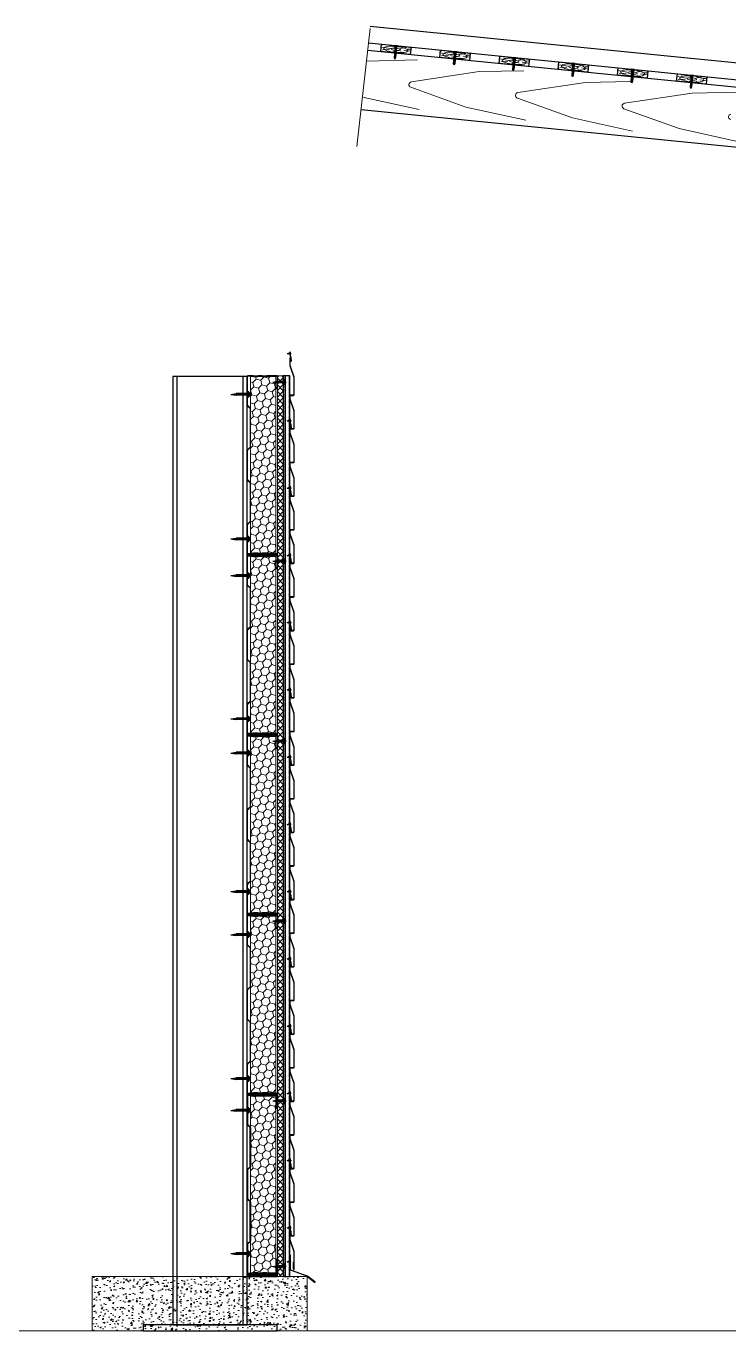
# Model space of a CAD drawing. Header units: millimetres. Extents: x 3616 to 17812, y 1698 to 9799.
# Drawn here: x 7980 to 10342, y 5411 to 9799 of the extents above; entities that cross this region are included whole.
import ezdxf

# ---------------------------------------------------------------- set-up
doc = ezdxf.new("R2010")
doc.units = ezdxf.units.MM
doc.linetypes.add('невидимая2', pattern=[4.7625, 3.175, -1.5875])
for name, color, linetype, lineweight in [('1', 250, 'Continuous', 30), ('2', 5, 'Continuous', 30), ('3', 4, 'Continuous', 15), ('30', 233, 'Continuous', 5), ('4', 233, 'Continuous', 30), ('4х35', 7, 'Continuous', 30), ('5', 163, 'Continuous', 30), ('6', 191, 'Continuous', 30), ('brackets 80х80', 250, 'Continuous', 30), ('column', 250, 'Continuous', 30), ('d1', 4, 'Continuous', 5), ('hatch', 6, 'Continuous', 5), ('hidden', 30, 'невидимая2', 5), ('Plofile 2', 250, 'Continuous', 30), ('Siding', 3, 'Continuous', 30)]:
    doc.layers.add(name, color=color, linetype=linetype, lineweight=lineweight)
doc.linetypes.add('User1', pattern='A,50,-1,[131,ltypeshp.shx,S=1,R=0,X=-1,Y=0],-2,[131,ltypeshp.shx,S=1,R=180,X=1,Y=0],-1', length=54)
pattern_1 = [(8e-14, (3659.2974, 3960.9333), (3.2385, 1.524), [0.762, -0.635, 0.889, -0.381, 1.143, -0.508]), (8e-14, (3660.0594, 3960.9968), (3.2385, 1.524), [0.635, -2.413, 0.508, -0.762]), (8e-14, (3661.5834, 3960.838), (3.2385, 1.524), [0.381, -3.937]), (90, (3659.2974, 3960.9333), (-1.0795, 1.524), [1.4605, -4.6355]), (90, (3660.0594, 3960.9333), (-1.0795, 1.524), [1.42875, -4.66725]), (90, (3660.6944, 3960.9333), (-1.0795, 1.524), [1.3335, -4.7625]), (90, (3661.5834, 3960.838), (-1.0795, 1.524), [1.4605, -4.6355]), (90, (3661.9644, 3960.838), (-1.0795, 1.524), [1.4605, -4.6355]), (90, (3663.1074, 3960.9333), (-1.0795, 1.524), [1.397, -4.699])]
pattern_2 = [(8e-14, (3659.2974, 3355.9333), (3.2385, 1.524), [0.762, -0.635, 0.889, -0.381, 1.143, -0.508]), (8e-14, (3660.0594, 3355.9968), (3.2385, 1.524), [0.635, -2.413, 0.508, -0.762]), (8e-14, (3661.5834, 3355.838), (3.2385, 1.524), [0.381, -3.937]), (90, (3659.2974, 3355.9333), (-1.0795, 1.524), [1.4605, -4.6355]), (90, (3660.0594, 3355.9333), (-1.0795, 1.524), [1.42875, -4.66725]), (90, (3660.6944, 3355.9333), (-1.0795, 1.524), [1.3335, -4.7625]), (90, (3661.5834, 3355.838), (-1.0795, 1.524), [1.4605, -4.6355]), (90, (3661.9644, 3355.838), (-1.0795, 1.524), [1.4605, -4.6355]), (90, (3663.1074, 3355.9333), (-1.0795, 1.524), [1.397, -4.699])]
pattern_3 = [(8e-14, (3659.2974, 4565.9333), (3.2385, 1.524), [0.762, -0.635, 0.889, -0.381, 1.143, -0.508]), (8e-14, (3660.0594, 4565.9968), (3.2385, 1.524), [0.635, -2.413, 0.508, -0.762]), (8e-14, (3661.5834, 4565.838), (3.2385, 1.524), [0.381, -3.937]), (90, (3659.2974, 4565.9333), (-1.0795, 1.524), [1.4605, -4.6355]), (90, (3660.0594, 4565.9333), (-1.0795, 1.524), [1.42875, -4.66725]), (90, (3660.6944, 4565.9333), (-1.0795, 1.524), [1.3335, -4.7625]), (90, (3661.5834, 4565.838), (-1.0795, 1.524), [1.4605, -4.6355]), (90, (3661.9644, 4565.838), (-1.0795, 1.524), [1.4605, -4.6355]), (90, (3663.1074, 4565.9333), (-1.0795, 1.524), [1.397, -4.699])]
pattern_4 = [(8e-14, (3659.2974, 2750.9333), (3.2385, 1.524), [0.762, -0.635, 0.889, -0.381, 1.143, -0.508]), (8e-14, (3660.0594, 2750.9968), (3.2385, 1.524), [0.635, -2.413, 0.508, -0.762]), (8e-14, (3661.5834, 2750.838), (3.2385, 1.524), [0.381, -3.937]), (90, (3659.2974, 2750.9333), (-1.0795, 1.524), [1.4605, -4.6355]), (90, (3660.0594, 2750.9333), (-1.0795, 1.524), [1.42875, -4.66725]), (90, (3660.6944, 2750.9333), (-1.0795, 1.524), [1.3335, -4.7625]), (90, (3661.5834, 2750.838), (-1.0795, 1.524), [1.4605, -4.6355]), (90, (3661.9644, 2750.838), (-1.0795, 1.524), [1.4605, -4.6355]), (90, (3663.1074, 2750.9333), (-1.0795, 1.524), [1.397, -4.699])]

# ---------------------------------------------------------------- blocks, each defined once
blk = doc.blocks.new('deco')
at = {"layer": '3'}
for p, q in [((-0.29, 0), (-0.29, 1.2)), ((0.29, 0), (0.29, 1.2))]:
    blk.add_line(p, q, dxfattribs=at)
at = {"layer": '4'}
for p, q in [((0, 1.48), (-0.5, 1)), ((0, 1.48), (0.5, 1)), ((-0.5, 0), (-0.5, 1)), ((0.5, 0), (-0.5, 0)), ((0.5, 0), (0.5, 1)), ((1.52, 0), (-1.52, 0)), ((-1.52, 0), (-1.52, -0.11)), ((-1.52, -0.11), (1.52, -0.11)), ((-0.08, -0.23), (-0.46, -0.23)), ((0.08, -0.17), (-0.08, -0.17)), ((-0.08, -0.17), (-0.08, -0.23)), ((0.08, -0.23), (0.08, -0.17)), ((0.46, -0.23), (0.08, -0.23)), ((1.52, -0.11), (1.52, 0))]:
    blk.add_line(p, q, dxfattribs=at)
for major_axis, start_param, end_param in [((-1.52, 0), 0.791077, 1.266344), ((1.52, 0), -1.266344, -0.791077)]:
    blk.add_ellipse((0, 0.24), major_axis=major_axis, ratio=0.329918, start_param=start_param, end_param=end_param, dxfattribs=at)
blk = doc.blocks.new('a4')
at = {"layer": '2'}
for p, q in [((-0.5, 1), (0, 1.13)), ((0, 1.13), (0.5, 1)), ((-1.1, 0), (-0.5, 0.1)), ((-1.1, 0), (1.1, 0)), ((-0.5, 0.1), (-0.5, 1)), ((-0.5, 1), (0.5, 1)), ((0.5, 0.1), (-0.5, 0.1)), ((0.5, 1), (0.5, 0.1)), ((1.1, 0), (0.5, 0.1))]:
    blk.add_line(p, q, dxfattribs=at)
at = {"layer": '3'}
for p, q in [((-0.3, 0.1), (-0.3, 1.05)), ((0.3, 0.1), (0.3, 1.05))]:
    blk.add_line(p, q, dxfattribs=at)
blk = doc.blocks.new('B')
at = {"layer": '2'}
blk.add_lwpolyline([(0, 0), (0, 1), (1, 1), (1, 0)], close=True, dxfattribs=at)
at = {"layer": 'hatch'}
for p, q in [((0.494, 0.622), (0.413, 0.956)), ((0.637, 0.656, -78.227), (0.852, 0.918, -78.227)), ((0.32, 0.544), (0, 0.624)), ((0.772, 0.517), (1, 0.445)), ((0.892, 0.703), (1, 0.746)), ((0.284, 0.397), (0.051, 0.269)), ((0.461, 0.24), (0.367, 0)), ((0.66, 0.224), (0.82, 0.014))]:
    blk.add_line(p, q, dxfattribs=at)
for radius in [0.407, 0.157]:
    blk.add_circle((0.5, 0.5), radius, dxfattribs=at)
for start, end in [(128.9085, 141.0915), (38.9085, 51.0915), (218.9085, 231.0915), (308.9085, 321.0915)]:
    blk.add_arc((0.5, 0.5), 0.643, start, end, dxfattribs=at)
blk = doc.blocks.new('Roof')
at = {"layer": '2'}
for p, q in [((5655.4, 5272.4), (3269.9, 5512.5)), ((3247.5, 5313.8), (5637.2, 5073.2))]:
    blk.add_line(p, q, dxfattribs=at)
at = {"layer": '4х35'}
for p, q in [((3278.4, 5594.1), (5862.5, 5335)), ((3272.7, 5537.3), (5856.8, 5278.3))]:
    blk.add_line(p, q, dxfattribs=at)
at = {"layer": 'd1', "linetype": 'User1'}
blk.add_line((3278.2, 5586), (3233.4, 5188.9), dxfattribs=at)
at = {"layer": 'hatch'}
for p, q in [((3436.9, 5480.1), (3265.8, 5476.4)), ((3795, 5444), (3643.9, 5440.8)), ((3643.9, 5440.8), (3416.4, 5406.5)), ((4002, 5404.8), (3774.6, 5370.4)), ((4153.2, 5408), (4002, 5404.8)), ((3252.1, 5355), (3443, 5313.3)), ((3414.5, 5388.2), (3599.9, 5321.2)), ((4360.2, 5368.7), (4132.8, 5334.4)), ((4511.4, 5371.9), (4360.2, 5368.7)), ((3599.9, 5321.2), (3801.2, 5277.3)), ((3772.7, 5352.1), (3958.1, 5285.2)), ((4130.9, 5316.1), (4316.3, 5249.1)), ((3958.1, 5285.2), (4159.4, 5241.2)), ((4316.3, 5249.1), (4517.6, 5205.1))]:
    blk.add_line(p, q, dxfattribs=at)
for centre in [(3420.1, 5396.8), (3778.3, 5360.8), (4136.5, 5324.7), (4494.7, 5288.7)]:
    blk.add_ellipse(centre, major_axis=(-11.9, 1.2), ratio=0.833333, start_param=-1.172134, end_param=1.163369, dxfattribs=at)
at = {"layer": 'd1'}
for name, p, xscale, yscale, zscale, rotation in [('B', (3313.2, 5508.2), 100.0000000000109, 25, 100.0000000000109, 354.2518923843556), ('a4', (3365.4, 5528), 3.999999999996925, 40.00000000000001, 3.999999999996925, 174.2518923843558), ('B', (3512.2, 5488.1), 100.0000000000109, 25, 100.0000000000109, 354.2518923843556), ('a4', (3564.4, 5508), 3.999999999996925, 40.00000000000001, 3.999999999996925, 174.2518923843558), ('B', (3711.2, 5468.1), 100.0000000000109, 25, 100.0000000000109, 354.2518923843556), ('a4', (3763.4, 5488), 3.999999999996925, 40.00000000000001, 3.999999999996925, 174.2518923843558), ('B', (3910.2, 5448.6), 100.0000000000109, 25, 100.0000000000109, 354.2518923843556), ('a4', (3962.5, 5468.4), 3.999999999996925, 40.00000000000001, 3.999999999996925, 174.2518923843558), ('B', (4109.2, 5428.8), 100.0000000000109, 25, 100.0000000000109, 354.2518923843556), ('a4', (4161.5, 5448.6), 3.999999999996925, 40.00000000000001, 3.999999999996925, 174.2518923843558), ('B', (4308.2, 5408.7), 100.0000000000109, 25, 100.0000000000109, 354.2518923843556), ('a4', (4360.5, 5428.6), 3.999999999996925, 40.00000000000001, 3.999999999996925, 174.2518923843558)]:
    blk.add_blockref(name, p, dxfattribs=dict(at, xscale=xscale, yscale=yscale, zscale=zscale, rotation=rotation))

msp = doc.modelspace()

# ---------------------------------------------------------------- hatches: boundary and pattern name
at = {"layer": '30'}
h = msp.add_hatch(dxfattribs=at)
h.set_pattern_fill('HONEY', color=256, scale=5, angle=45, style=0)
h.set_pattern_definition([(45, (7518.067, 8174.46), (7.11657, 26.55939), [15.875, -31.75]), (165, (7518.067, 8174.46), (-26.55939, -7.11656), [15.875, -31.75]), (105, (7518.067, 8174.46), (-19.44282, 19.44283), [-31.75, 15.875])])
h.paths.add_polyline_path([(8734.4, 8620.4), (8819.5, 8620.4), (8819.5, 8026.4), (8734.4, 8026.4)])
h = msp.add_hatch(dxfattribs=at)
h.set_pattern_fill('ANSI37', color=24, scale=5, style=0)
h.set_pattern_definition([(45, (5623.734, 5754.46), (-11.22532, 11.22532), []), (135, (5623.734, 5754.46), (-11.22532, -11.22532), [])])
h.paths.add_polyline_path([(8844.4, 8623.4), (8824.4, 8623.4), (8824.4, 5593.4), (8844.4, 5593.4)])
h = msp.add_hatch(dxfattribs=at)
h.set_pattern_fill('HONEY', color=256, scale=5, angle=45, style=0)
h.set_pattern_definition([(45, (7518.067, 7569.46), (7.11657, 26.55939), [15.875, -31.75]), (165, (7518.067, 7569.46), (-26.55939, -7.11656), [15.875, -31.75]), (105, (7518.067, 7569.46), (-19.44282, 19.44283), [-31.75, 15.875])])
h.paths.add_polyline_path([(8734.4, 8015.4), (8819.5, 8015.4), (8819.5, 7421.4), (8734.4, 7421.4)])
h = msp.add_hatch(dxfattribs=at)
h.set_pattern_fill('HONEY', color=256, scale=5, angle=45, style=0)
h.set_pattern_definition([(45, (7518.067, 6964.46), (7.11657, 26.55939), [15.875, -31.75]), (165, (7518.067, 6964.46), (-26.55939, -7.11656), [15.875, -31.75]), (105, (7518.067, 6964.46), (-19.44282, 19.44283), [-31.75, 15.875])])
h.paths.add_polyline_path([(8734.4, 7410.4), (8819.5, 7410.4), (8819.5, 6816.4), (8734.4, 6816.4)])
h = msp.add_hatch(dxfattribs=at)
h.set_pattern_fill('HONEY', color=256, scale=5, angle=45, style=0)
h.set_pattern_definition([(45, (7518.067, 6359.46), (7.11657, 26.55939), [15.875, -31.75]), (165, (7518.067, 6359.46), (-26.55939, -7.11656), [15.875, -31.75]), (105, (7518.067, 6359.46), (-19.44282, 19.44283), [-31.75, 15.875])])
h.paths.add_polyline_path([(8734.4, 6805.4), (8819.5, 6805.4), (8819.5, 6211.4), (8734.4, 6211.4)])
h = msp.add_hatch(dxfattribs=at)
h.set_pattern_fill('HONEY', color=256, scale=5, angle=45, style=0)
h.set_pattern_definition([(45, (5623.734, 5754.46), (7.11657, 26.55939), [15.875, -31.75]), (165, (5623.734, 5754.46), (-26.55939, -7.116565), [15.875, -31.75]), (105, (5623.734, 5754.46), (-19.44282, 19.442826), [-31.75, 15.875])])
h.paths.add_polyline_path([(8734.4, 6200.4), (8819.5, 6200.4), (8819.5, 5606.4), (8734.4, 5606.4)])
at = {"layer": '4', "lineweight": 5}
h = msp.add_hatch(dxfattribs=at)
h.set_pattern_fill('AR-RSHKE', color=256, scale=0.005, style=0)
h.set_pattern_definition(pattern_3)
h.paths.add_polyline_path([(8744.4, 8025.4), (8758.4, 8025.4), (8758.4, 8016.4), (8744.4, 8016.4)])
h = msp.add_hatch(dxfattribs=at)
h.set_pattern_fill('AR-RSHKE', color=256, scale=0.005, style=0)
h.set_pattern_definition(pattern_3)
h.paths.add_polyline_path([(8774.4, 8025.4), (8788.4, 8025.4), (8788.4, 8016.4), (8774.4, 8016.4)])
h = msp.add_hatch(dxfattribs=at)
h.set_pattern_fill('AR-RSHKE', color=256, scale=0.005, style=0)
h.set_pattern_definition(pattern_1)
h.paths.add_polyline_path([(8744.4, 7420.4), (8758.4, 7420.4), (8758.4, 7411.4), (8744.4, 7411.4)])
h = msp.add_hatch(dxfattribs=at)
h.set_pattern_fill('AR-RSHKE', color=256, scale=0.005, style=0)
h.set_pattern_definition(pattern_1)
h.paths.add_polyline_path([(8774.4, 7420.4), (8788.4, 7420.4), (8788.4, 7411.4), (8774.4, 7411.4)])
h = msp.add_hatch(dxfattribs=at)
h.set_pattern_fill('AR-RSHKE', color=256, scale=0.005, style=0)
h.set_pattern_definition(pattern_2)
h.paths.add_polyline_path([(8744.4, 6815.4), (8758.4, 6815.4), (8758.4, 6806.4), (8744.4, 6806.4)])
h = msp.add_hatch(dxfattribs=at)
h.set_pattern_fill('AR-RSHKE', color=256, scale=0.005, style=0)
h.set_pattern_definition(pattern_2)
h.paths.add_polyline_path([(8774.4, 6815.4), (8788.4, 6815.4), (8788.4, 6806.4), (8774.4, 6806.4)])
h = msp.add_hatch(dxfattribs=at)
h.set_pattern_fill('AR-RSHKE', color=256, scale=0.005, style=0)
h.set_pattern_definition(pattern_4)
h.paths.add_polyline_path([(8744.4, 6210.4), (8758.4, 6210.4), (8758.4, 6201.4), (8744.4, 6201.4)])
h = msp.add_hatch(dxfattribs=at)
h.set_pattern_fill('AR-RSHKE', color=256, scale=0.005, style=0)
h.set_pattern_definition(pattern_4)
h.paths.add_polyline_path([(8774.4, 6210.4), (8788.4, 6210.4), (8788.4, 6201.4), (8774.4, 6201.4)])
at = {"layer": '5', "lineweight": 5}
h = msp.add_hatch(dxfattribs=at)
h.set_pattern_fill('GRATE', color=256, scale=2, angle=45, style=0)
h.set_pattern_definition([(45, (7568.067, 5754.4595), (-1.122532, 1.122532), []), (135, (7568.067, 5754.4595), (-4.490128, -4.490128), [])])
h.paths.add_polyline_path([(8723.4, 5593.4), (8824.4, 5593.4), (8824.4, 5603.4), (8723.4, 5603.4)])
at = {"layer": 'hatch'}
h = msp.add_hatch(dxfattribs=at)
h.set_pattern_fill('AR-CONC', color=256, scale=0.25, style=0)
h.set_pattern_definition([(50, (7568.067, 5683.683), (45.5462, -3.9848), [4.7625, -52.3875]), (355, (7568.067, 5683.683), (-8.8107, 47.7642), [3.81, -41.91]), (100.451, (7571.863, 5683.35), (36.7356, 43.7792), [4.0475, -44.5225]), (46.184, (7568.067, 5696.38), (67.7698, -10.5106), [7.1437, -78.5812]), (96.6356, (7573.714, 5695.51), (59.351, 61.8564), [6.0712, -66.7837]), (351.184, (7568.07, 5696.38), (59.351, 61.8563), [5.715, -62.865]), (21, (7574.417, 5693.208), (37.9037, -25.5664), [4.7625, -52.3875]), (326, (7574.417, 5693.208), (15.4505, 46.047), [3.81, -41.91]), (71.4514, (7577.576, 5691.077), (53.3541, 20.4807), [4.0475, -44.5225]), (37.5, (7568.067, 5683.683), (0.77215, 21.13876), [0, -41.402, 0, -42.545, 0, -42.06875]), (7.5, (7568.067, 5683.683), (16.7049, 25.04514), [0, -24.257, 0, -40.4495, 0, -16.03375]), (327.5, (7553.907, 5683.683), (33.89765, -1.43219), [0, -15.875, 0, -49.53, 0, -65.7225]), (317.5, (7547.557, 5683.683), (37.0323, 6.3566), [0, -20.6375, 0, -32.893, 0, -46.6725])])
h.paths.add_polyline_path([(8201.9, 5410.6), (8924.4, 5410.6), (8924.4, 5593.4), (8201.9, 5593.4)])

# ---------------------------------------------------------------- linework, layer by layer
at = {"layer": '1'}
msp.add_line((8850.3, 8623.4), (8850.3, 5593.4), dxfattribs=at)
msp.add_lwpolyline([(8844.4, 5593.4), (8865.9, 5593.4), (8865.9, 8623.4), (8844.4, 8623.4)], close=True, dxfattribs=at)
at = {"layer": '30'}
for points in [[(8734.4, 8620.4), (8819.5, 8620.4), (8819.5, 8026.4), (8734.4, 8026.4)], [(8734.4, 8015.4), (8819.5, 8015.4), (8819.5, 7421.4), (8734.4, 7421.4)], [(8734.4, 7410.4), (8819.5, 7410.4), (8819.5, 6816.4), (8734.4, 6816.4)], [(8734.4, 6805.4), (8819.5, 6805.4), (8819.5, 6211.4), (8734.4, 6211.4)], [(8734.4, 6200.4), (8819.5, 6200.4), (8819.5, 5606.4), (8734.4, 5606.4)]]:
    msp.add_lwpolyline(points, close=True, dxfattribs=at)
at = {"layer": '30', "color": 24}
msp.add_lwpolyline([(8844.4, 8623.4), (8824.4, 8623.4), (8824.4, 5593.4), (8844.4, 5593.4)], close=True, dxfattribs=at)
at = {"layer": '4'}
for points in [[(8744.4, 8025.4), (8758.4, 8025.4), (8758.4, 8016.4), (8744.4, 8016.4)], [(8774.4, 8025.4), (8788.4, 8025.4), (8788.4, 8016.4), (8774.4, 8016.4)], [(8744.4, 7420.4), (8758.4, 7420.4), (8758.4, 7411.4), (8744.4, 7411.4)], [(8774.4, 7420.4), (8788.4, 7420.4), (8788.4, 7411.4), (8774.4, 7411.4)], [(8744.4, 6815.4), (8758.4, 6815.4), (8758.4, 6806.4), (8744.4, 6806.4)], [(8774.4, 6815.4), (8788.4, 6815.4), (8788.4, 6806.4), (8774.4, 6806.4)], [(8744.4, 6210.4), (8758.4, 6210.4), (8758.4, 6201.4), (8744.4, 6201.4)], [(8774.4, 6210.4), (8788.4, 6210.4), (8788.4, 6201.4), (8774.4, 6201.4)]]:
    msp.add_lwpolyline(points, close=True, dxfattribs=at)
at = {"layer": '5'}
msp.add_lwpolyline([(8723.4, 5593.4), (8824.4, 5593.4), (8824.4, 5603.4), (8723.4, 5603.4)], close=True, dxfattribs=at)
at = {"layer": '6'}
msp.add_lwpolyline([(8926.5, 5592.4), (8949.8, 5574.9, 0.414214), (8950.5, 5575, 0.414214), (8950.4, 5575.7), (8925.6, 5594.3, 0.073717), (8925.2, 5594.5), (8868.3, 5615.2, -0.315299), (8866.7, 5617.6), (8866.7, 5666.2), (8867.2, 5666.2), (8867.2, 5617.6, 0.315299), (8868.5, 5615.7), (8925.3, 5595, -0.073717), (8925.9, 5594.7), (8950.7, 5576.1, -0.414214), (8950.9, 5574.7), (8950.9, 5574.7, -0.414214), (8949.5, 5574.5), (8926.2, 5592)], format="xyb", close=True, dxfattribs=at)
at = {"layer": 'column'}
for p, q in [((8487.4, 5430.6), (8487.4, 8620.4)), ((8709.4, 5430.6), (8709.4, 8620.4))]:
    msp.add_line(p, q, dxfattribs=at)
msp.add_lwpolyline([(8473.4, 5430.6), (8723.4, 5430.6), (8723.4, 8620.4), (8473.4, 8620.4)], close=True, dxfattribs=at)
at = {"layer": 'column', "color": 3}
msp.add_lwpolyline([(8373.4, 5410.6), (8823.4, 5410.6), (8823.4, 5430.6), (8373.4, 5430.6)], close=True, dxfattribs=at)
at = {"layer": 'd1'}
msp.add_lwpolyline([(3616, 5410.6), (17812, 5410.6)], dxfattribs=at)
at = {"layer": 'hatch'}
msp.add_lwpolyline([(8201.9, 5410.6), (8924.4, 5410.6), (8924.4, 5593.4), (8201.9, 5593.4)], close=True, dxfattribs=at)
at = {"layer": 'hidden'}
for points in [[(8867.2, 8699.1), (8867.2, 8696.1), (8867.7, 8696.1), (8867.7, 8699.1)], [(8845.9, 5593.4), (8864.4, 5593.4), (8864.4, 8623.4), (8845.9, 8623.4)], [(8867.2, 8472.9), (8867.2, 8469.9), (8867.7, 8469.9), (8867.7, 8472.9)], [(8867.2, 8246.8), (8867.2, 8243.8), (8867.7, 8243.8), (8867.7, 8246.8)], [(8867.2, 8020.6), (8867.2, 8017.6), (8867.7, 8017.6), (8867.7, 8020.6)], [(8867.2, 7794.4), (8867.2, 7791.4), (8867.7, 7791.4), (8867.7, 7794.4)], [(8867.2, 7568.2), (8867.2, 7565.2), (8867.7, 7565.2), (8867.7, 7568.2)], [(8867.2, 7342), (8867.2, 7339), (8867.7, 7339), (8867.7, 7342)], [(8867.2, 7115.9), (8867.2, 7112.9), (8867.7, 7112.9), (8867.7, 7115.9)], [(8867.2, 6889.7), (8867.2, 6886.7), (8867.7, 6886.7), (8867.7, 6889.7)], [(8867.2, 6663.5), (8867.2, 6660.5), (8867.7, 6660.5), (8867.7, 6663.5)], [(8867.2, 6437.3), (8867.2, 6434.3), (8867.7, 6434.3), (8867.7, 6437.3)], [(8867.2, 6211.1), (8867.2, 6208.1), (8867.7, 6208.1), (8867.7, 6211.1)], [(8867.2, 5985), (8867.2, 5982), (8867.7, 5982), (8867.7, 5985)], [(8867.2, 5758.8), (8867.2, 5755.8), (8867.7, 5755.8), (8867.7, 5758.8)]]:
    msp.add_lwpolyline(points, close=True, dxfattribs=at)
at = {"layer": 'Plofile 2'}
for points in [[(8820.2, 8579.2), (8824.4, 8583.4), (8824.4, 8620.4, 0.414214), (8821.4, 8623.4), (8789.4, 8623.4), (8788.4, 8621.4), (8774.4, 8621.4), (8773.4, 8623.4), (8759.4, 8623.4), (8758.4, 8621.4), (8744.4, 8621.4), (8743.4, 8623.4), (8733.4, 8623.4), (8726.4, 8623.4, 0.414214), (8723.4, 8620.4), (8723.4, 8524.7, 0.198912), (8724.3, 8522.5), (8732.5, 8514.3, -0.198912), (8733.4, 8512.2), (8733.4, 8384.7, -0.198912), (8732.5, 8382.5), (8724.3, 8374.3, 0.198912), (8723.4, 8372.2), (8723.4, 8274.7, 0.198912), (8724.3, 8272.5), (8732.5, 8264.3, -0.198912), (8733.4, 8262.2), (8733.4, 8134.7, -0.198912), (8732.5, 8132.5), (8724.3, 8124.3, 0.198912), (8723.4, 8122.2), (8723.4, 8026.4, 0.414214), (8726.4, 8023.4), (8743.4, 8023.4), (8744.4, 8025.4), (8758.4, 8025.4), (8759.4, 8023.4), (8773.4, 8023.4), (8774.4, 8025.4), (8788.4, 8025.4), (8789.4, 8023.4), (8821.4, 8023.4, -0.414214), (8824.4, 8020.4), (8824.4, 7978.4), (8820.2, 7974.2), (8820.9, 7973.5), (8825.4, 7978), (8825.4, 8020.4, 0.414214), (8821.4, 8024.4), (8790, 8024.4), (8789, 8026.4), (8773.8, 8026.4), (8772.8, 8024.4), (8760, 8024.4), (8759, 8026.4), (8743.8, 8026.4), (8742.8, 8024.4), (8726.4, 8024.4, -0.414214), (8724.4, 8026.4), (8724.4, 8122.2, -0.198912), (8725, 8123.6), (8733.2, 8131.8, 0.198912), (8734.4, 8134.7), (8734.4, 8262.2, 0.198912), (8733.2, 8265), (8725, 8273.2, -0.198912), (8724.4, 8274.7), (8724.4, 8372.2, -0.198912), (8725, 8373.6), (8733.2, 8381.8, 0.198912), (8734.4, 8384.7), (8734.4, 8512.2, 0.198912), (8733.2, 8515), (8725, 8523.2, -0.198912), (8724.4, 8524.7), (8724.4, 8620.4, -0.414214), (8726.4, 8622.4), (8733.4, 8622.4), (8742.8, 8622.4), (8743.8, 8620.4), (8759, 8620.4), (8760, 8622.4), (8772.8, 8622.4), (8773.8, 8620.4), (8789, 8620.4), (8790, 8622.4), (8821.4, 8622.4, -0.414214), (8823.4, 8620.4), (8823.4, 8583.8), (8819.5, 8579.9)], [(8820.2, 7974.2), (8824.4, 7978.4), (8824.4, 8015.4, 0.414214), (8821.4, 8018.4), (8789.4, 8018.4), (8788.4, 8016.4), (8774.4, 8016.4), (8773.4, 8018.4), (8759.4, 8018.4), (8758.4, 8016.4), (8744.4, 8016.4), (8743.4, 8018.4), (8733.4, 8018.4), (8726.4, 8018.4, 0.414214), (8723.4, 8015.4), (8723.4, 7919.7, 0.198912), (8724.3, 7917.5), (8732.5, 7909.3, -0.198912), (8733.4, 7907.2), (8733.4, 7779.7, -0.198912), (8732.5, 7777.5), (8724.3, 7769.3, 0.198912), (8723.4, 7767.2), (8723.4, 7669.7, 0.198912), (8724.3, 7667.5), (8732.5, 7659.3, -0.198912), (8733.4, 7657.2), (8733.4, 7529.7, -0.198912), (8732.5, 7527.5), (8724.3, 7519.3, 0.198912), (8723.4, 7517.2), (8723.4, 7421.4, 0.414214), (8726.4, 7418.4), (8743.4, 7418.4), (8744.4, 7420.4), (8758.4, 7420.4), (8759.4, 7418.4), (8773.4, 7418.4), (8774.4, 7420.4), (8788.4, 7420.4), (8789.4, 7418.4), (8821.4, 7418.4, -0.414214), (8824.4, 7415.4), (8824.4, 7373.4), (8820.2, 7369.2), (8820.9, 7368.5), (8825.4, 7373), (8825.4, 7415.4, 0.414214), (8821.4, 7419.4), (8790, 7419.4), (8789, 7421.4), (8773.8, 7421.4), (8772.8, 7419.4), (8760, 7419.4), (8759, 7421.4), (8743.8, 7421.4), (8742.8, 7419.4), (8726.4, 7419.4, -0.414214), (8724.4, 7421.4), (8724.4, 7517.2, -0.198912), (8725, 7518.6), (8733.2, 7526.8, 0.198912), (8734.4, 7529.7), (8734.4, 7657.2, 0.198912), (8733.2, 7660), (8725, 7668.2, -0.198912), (8724.4, 7669.7), (8724.4, 7767.2, -0.198912), (8725, 7768.6), (8733.2, 7776.8, 0.198912), (8734.4, 7779.7), (8734.4, 7907.2, 0.198912), (8733.2, 7910), (8725, 7918.2, -0.198912), (8724.4, 7919.7), (8724.4, 8015.4, -0.414214), (8726.4, 8017.4), (8733.4, 8017.4), (8742.8, 8017.4), (8743.8, 8015.4), (8759, 8015.4), (8760, 8017.4), (8772.8, 8017.4), (8773.8, 8015.4), (8789, 8015.4), (8790, 8017.4), (8821.4, 8017.4, -0.414214), (8823.4, 8015.4), (8823.4, 7978.8), (8819.5, 7974.9)], [(8820.2, 7369.2), (8824.4, 7373.4), (8824.4, 7410.4, 0.414214), (8821.4, 7413.4), (8789.4, 7413.4), (8788.4, 7411.4), (8774.4, 7411.4), (8773.4, 7413.4), (8759.4, 7413.4), (8758.4, 7411.4), (8744.4, 7411.4), (8743.4, 7413.4), (8733.4, 7413.4), (8726.4, 7413.4, 0.414214), (8723.4, 7410.4), (8723.4, 7314.7, 0.198912), (8724.3, 7312.5), (8732.5, 7304.3, -0.198912), (8733.4, 7302.2), (8733.4, 7174.7, -0.198912), (8732.5, 7172.5), (8724.3, 7164.3, 0.198912), (8723.4, 7162.2), (8723.4, 7064.7, 0.198912), (8724.3, 7062.5), (8732.5, 7054.3, -0.198912), (8733.4, 7052.2), (8733.4, 6924.7, -0.198912), (8732.5, 6922.5), (8724.3, 6914.3, 0.198912), (8723.4, 6912.2), (8723.4, 6816.4, 0.414214), (8726.4, 6813.4), (8743.4, 6813.4), (8744.4, 6815.4), (8758.4, 6815.4), (8759.4, 6813.4), (8773.4, 6813.4), (8774.4, 6815.4), (8788.4, 6815.4), (8789.4, 6813.4), (8821.4, 6813.4, -0.414214), (8824.4, 6810.4), (8824.4, 6768.4), (8820.2, 6764.2), (8820.9, 6763.5), (8825.4, 6768), (8825.4, 6810.4, 0.414214), (8821.4, 6814.4), (8790, 6814.4), (8789, 6816.4), (8773.8, 6816.4), (8772.8, 6814.4), (8760, 6814.4), (8759, 6816.4), (8743.8, 6816.4), (8742.8, 6814.4), (8726.4, 6814.4, -0.414214), (8724.4, 6816.4), (8724.4, 6912.2, -0.198912), (8725, 6913.6), (8733.2, 6921.8, 0.198912), (8734.4, 6924.7), (8734.4, 7052.2, 0.198912), (8733.2, 7055), (8725, 7063.2, -0.198912), (8724.4, 7064.7), (8724.4, 7162.2, -0.198912), (8725, 7163.6), (8733.2, 7171.8, 0.198912), (8734.4, 7174.7), (8734.4, 7302.2, 0.198912), (8733.2, 7305), (8725, 7313.2, -0.198912), (8724.4, 7314.7), (8724.4, 7410.4, -0.414214), (8726.4, 7412.4), (8733.4, 7412.4), (8742.8, 7412.4), (8743.8, 7410.4), (8759, 7410.4), (8760, 7412.4), (8772.8, 7412.4), (8773.8, 7410.4), (8789, 7410.4), (8790, 7412.4), (8821.4, 7412.4, -0.414214), (8823.4, 7410.4), (8823.4, 7373.8), (8819.5, 7369.9)], [(8820.2, 6764.2), (8824.4, 6768.4), (8824.4, 6805.4, 0.414214), (8821.4, 6808.4), (8789.4, 6808.4), (8788.4, 6806.4), (8774.4, 6806.4), (8773.4, 6808.4), (8759.4, 6808.4), (8758.4, 6806.4), (8744.4, 6806.4), (8743.4, 6808.4), (8733.4, 6808.4), (8726.4, 6808.4, 0.414214), (8723.4, 6805.4), (8723.4, 6709.7, 0.198912), (8724.3, 6707.5), (8732.5, 6699.3, -0.198912), (8733.4, 6697.2), (8733.4, 6569.7, -0.198912), (8732.5, 6567.5), (8724.3, 6559.3, 0.198912), (8723.4, 6557.2), (8723.4, 6459.7, 0.198912), (8724.3, 6457.5), (8732.5, 6449.3, -0.198912), (8733.4, 6447.2), (8733.4, 6319.7, -0.198912), (8732.5, 6317.5), (8724.3, 6309.3, 0.198912), (8723.4, 6307.2), (8723.4, 6211.4, 0.414214), (8726.4, 6208.4), (8743.4, 6208.4), (8744.4, 6210.4), (8758.4, 6210.4), (8759.4, 6208.4), (8773.4, 6208.4), (8774.4, 6210.4), (8788.4, 6210.4), (8789.4, 6208.4), (8821.4, 6208.4, -0.414214), (8824.4, 6205.4), (8824.4, 6163.4), (8820.2, 6159.2), (8820.9, 6158.5), (8825.4, 6163), (8825.4, 6205.4, 0.414214), (8821.4, 6209.4), (8790, 6209.4), (8789, 6211.4), (8773.8, 6211.4), (8772.8, 6209.4), (8760, 6209.4), (8759, 6211.4), (8743.8, 6211.4), (8742.8, 6209.4), (8726.4, 6209.4, -0.414214), (8724.4, 6211.4), (8724.4, 6307.2, -0.198912), (8725, 6308.6), (8733.2, 6316.8, 0.198912), (8734.4, 6319.7), (8734.4, 6447.2, 0.198912), (8733.2, 6450), (8725, 6458.2, -0.198912), (8724.4, 6459.7), (8724.4, 6557.2, -0.198912), (8725, 6558.6), (8733.2, 6566.8, 0.198912), (8734.4, 6569.7), (8734.4, 6697.2, 0.198912), (8733.2, 6700), (8725, 6708.2, -0.198912), (8724.4, 6709.7), (8724.4, 6805.4, -0.414214), (8726.4, 6807.4), (8733.4, 6807.4), (8742.8, 6807.4), (8743.8, 6805.4), (8759, 6805.4), (8760, 6807.4), (8772.8, 6807.4), (8773.8, 6805.4), (8789, 6805.4), (8790, 6807.4), (8821.4, 6807.4, -0.414214), (8823.4, 6805.4), (8823.4, 6768.8), (8819.5, 6764.9)], [(8819.5, 6159.9), (8823.4, 6163.8), (8823.4, 6200.4, 0.414214), (8821.4, 6202.4), (8790, 6202.4), (8789, 6200.4), (8773.8, 6200.4), (8772.8, 6202.4), (8760, 6202.4), (8759, 6200.4), (8743.8, 6200.4), (8742.8, 6202.4), (8733.4, 6202.4), (8726.4, 6202.4, 0.414214), (8724.4, 6200.4), (8724.4, 6104.7, 0.198912), (8725, 6103.2), (8733.2, 6095, -0.198912), (8734.4, 6092.2), (8734.4, 5964.7, -0.198912), (8733.2, 5961.8), (8725, 5953.6, 0.198912), (8724.4, 5952.2), (8724.4, 5854.7, 0.198912), (8725, 5853.2), (8733.2, 5845, -0.198912), (8734.4, 5842.2), (8734.4, 5714.7, -0.198912), (8733.2, 5711.8), (8725, 5703.6, 0.198912), (8724.4, 5702.2), (8724.4, 5606.4, 0.414214), (8726.4, 5604.4), (8742.8, 5604.4), (8743.8, 5606.4), (8759, 5606.4), (8760, 5604.4), (8772.8, 5604.4), (8773.8, 5606.4), (8789, 5606.4), (8790, 5604.4), (8821.4, 5604.4, 0.414214), (8823.4, 5606.4), (8823.4, 5648), (8819.5, 5651.9), (8820.2, 5652.7), (8824.4, 5648.4), (8824.4, 5606.4, -0.414214), (8821.4, 5603.4), (8789.4, 5603.4), (8788.4, 5605.4), (8774.4, 5605.4), (8773.4, 5603.4), (8759.4, 5603.4), (8758.4, 5605.4), (8744.4, 5605.4), (8743.4, 5603.4), (8726.4, 5603.4, -0.414214), (8723.4, 5606.4), (8723.4, 5702.2, -0.198912), (8724.3, 5704.3), (8732.5, 5712.5, 0.198912), (8733.4, 5714.7), (8733.4, 5842.2, 0.198912), (8732.5, 5844.3), (8724.3, 5852.5, -0.198912), (8723.4, 5854.7), (8723.4, 5952.2, -0.198912), (8724.3, 5954.3), (8732.5, 5962.5, 0.198912), (8733.4, 5964.7), (8733.4, 6092.2, 0.198912), (8732.5, 6094.3), (8724.3, 6102.5, -0.198912), (8723.4, 6104.7), (8723.4, 6200.4, -0.414214), (8726.4, 6203.4), (8733.4, 6203.4), (8743.4, 6203.4), (8744.4, 6201.4), (8758.4, 6201.4), (8759.4, 6203.4), (8773.4, 6203.4), (8774.4, 6201.4), (8788.4, 6201.4), (8789.4, 6203.4), (8821.4, 6203.4, -0.414214), (8824.4, 6200.4), (8824.4, 6163.4), (8820.2, 6159.2)]]:
    msp.add_lwpolyline(points, format="xyb", close=True, dxfattribs=at)
at = {"layer": 'Siding'}
for points in [[(8867.2, 8704.1), (8867.2, 8693.3, 0.074412), (8867.4, 8692.3), (8870, 8683.7), (8871.1, 8673.3, -0.398209), (8870.6, 8672.8, -0.253287), (8869.8, 8673.2, -0.247026), (8869.8, 8674.1, -0.013633), (8870.2, 8675.3, 0.081757), (8870.3, 8677), (8869.7, 8682.8, 0.990058), (8866.7, 8682.8), (8866.7, 8670.3), (8866.7, 8657.2), (8880.2, 8618.2), (8880.2, 8558.8, -0.377396), (8879.1, 8557.8), (8868.4, 8557.6, 0.413519), (8866.7, 8555.9), (8866.7, 8544.2), (8880.2, 8505.2), (8880.2, 8445.9, -0.404656), (8879.1, 8444.8), (8867.7, 8444.6), (8867.7, 8450), (8868.1, 8451), (8868.1, 8454.5), (8867.6, 8454.5), (8867.6, 8451.1), (8867.2, 8450.1), (8867.2, 8444.1), (8879.1, 8444.3, 0.405546), (8880.7, 8445.9), (8880.7, 8505.3), (8880.7, 8505.3), (8867.2, 8544.3), (8867.2, 8555.9), (8867.2, 8555.9, -0.414214), (8868.4, 8557.1), (8879.1, 8557.3), (8879.1, 8557.3, 0.382843), (8880.7, 8558.7), (8880.7, 8618.3), (8867.2, 8657.3), (8867.2, 8670.3), (8867.2, 8682.8), (8867.2, 8682.8, -1), (8869.2, 8682.8), (8869.8, 8677, -0.079849), (8869.7, 8675.5, 0.012939), (8869.3, 8674.3, 0.242715), (8869.4, 8673, 0.256034), (8870.6, 8672.3, 0.412321), (8871.6, 8673.3), (8870.5, 8683.8), (8867.8, 8692.5, -0.074412), (8867.7, 8693.3), (8867.7, 8704.1)], [(8867.2, 8477.9), (8867.2, 8467.2, 0.074412), (8867.4, 8466.1), (8870, 8457.5), (8871.1, 8447.1, -0.398209), (8870.6, 8446.6, -0.253287), (8869.8, 8447, -0.247026), (8869.8, 8448, -0.013633), (8870.2, 8449.1, 0.081757), (8870.3, 8450.9), (8869.7, 8456.6, 0.990058), (8866.7, 8456.6), (8866.7, 8444.1), (8866.7, 8431), (8880.2, 8392), (8880.2, 8332.6, -0.377396), (8879.1, 8331.6), (8868.4, 8331.5, 0.413519), (8866.7, 8329.8), (8866.7, 8318), (8880.2, 8279), (8880.2, 8219.7, -0.404656), (8879.1, 8218.6), (8867.7, 8218.4), (8867.7, 8223.8), (8868.1, 8224.8), (8868.1, 8228.3), (8867.6, 8228.3), (8867.6, 8224.9), (8867.2, 8223.9), (8867.2, 8217.9), (8879.1, 8218.1, 0.405546), (8880.7, 8219.7), (8880.7, 8279.1), (8880.7, 8279.1), (8867.2, 8318.1), (8867.2, 8329.8), (8867.2, 8329.8, -0.414214), (8868.4, 8331), (8879.1, 8331.1), (8879.1, 8331.1, 0.382843), (8880.7, 8332.6), (8880.7, 8392.1), (8867.2, 8431.1), (8867.2, 8444.1), (8867.2, 8456.6), (8867.2, 8456.6, -1), (8869.2, 8456.6), (8869.8, 8450.8, -0.079849), (8869.7, 8449.3, 0.012939), (8869.3, 8448.1, 0.242715), (8869.4, 8446.8, 0.256034), (8870.6, 8446.1, 0.412321), (8871.6, 8447.1), (8870.5, 8457.6), (8867.8, 8466.3, -0.074412), (8867.7, 8467.2), (8867.7, 8477.9)], [(8867.2, 8251.8), (8867.2, 8241, 0.074412), (8867.4, 8240), (8870, 8231.3), (8871.1, 8220.9, -0.398209), (8870.6, 8220.4, -0.253287), (8869.8, 8220.9, -0.247026), (8869.8, 8221.8, -0.013633), (8870.2, 8223, 0.081757), (8870.3, 8224.7), (8869.7, 8230.5, 0.990058), (8866.7, 8230.4), (8866.7, 8217.9), (8866.7, 8204.9), (8880.2, 8165.8), (8880.2, 8106.4, -0.377396), (8879.1, 8105.4), (8868.4, 8105.3, 0.413519), (8866.7, 8103.6), (8866.7, 8091.8), (8880.2, 8052.8), (8880.2, 7993.5, -0.404656), (8879.1, 7992.4), (8867.7, 7992.3), (8867.7, 7997.7), (8868.1, 7998.7), (8868.1, 8002.2), (8867.6, 8002.2), (8867.6, 7998.8), (8867.2, 7997.8), (8867.2, 7991.8), (8879.1, 7991.9, 0.405546), (8880.7, 7993.5), (8880.7, 8052.9), (8880.7, 8052.9), (8867.2, 8091.9), (8867.2, 8103.6), (8867.2, 8103.6, -0.414214), (8868.4, 8104.8), (8879.1, 8104.9), (8879.1, 8104.9, 0.382843), (8880.7, 8106.4), (8880.7, 8165.9), (8867.2, 8204.9), (8867.2, 8217.9), (8867.2, 8230.4), (8867.2, 8230.4, -1), (8869.2, 8230.4), (8869.8, 8224.6, -0.079849), (8869.7, 8223.1, 0.012939), (8869.3, 8222, 0.242715), (8869.4, 8220.6, 0.256034), (8870.6, 8219.9, 0.412321), (8871.6, 8220.9), (8870.5, 8231.4), (8867.8, 8240.1, -0.074412), (8867.7, 8241), (8867.7, 8251.8)], [(8867.2, 8025.6), (8867.2, 8014.8, 0.074412), (8867.4, 8013.8), (8870, 8005.2), (8871.1, 7994.7, -0.398209), (8870.6, 7994.3, -0.253287), (8869.8, 7994.7, -0.247026), (8869.8, 7995.6, -0.013633), (8870.2, 7996.8, 0.081757), (8870.3, 7998.5), (8869.7, 8004.3, 0.990058), (8866.7, 8004.3), (8866.7, 7991.8), (8866.7, 7978.7), (8880.2, 7939.7), (8880.2, 7880.2, -0.377396), (8879.1, 7879.3), (8868.4, 7879.1, 0.413519), (8866.7, 7877.4), (8866.7, 7865.7), (8880.2, 7826.7), (8880.2, 7767.4, -0.404656), (8879.1, 7766.3), (8867.7, 7766.1), (8867.7, 7771.5), (8868.1, 7772.5), (8868.1, 7776), (8867.6, 7776), (8867.6, 7772.6), (8867.2, 7771.6), (8867.2, 7765.6), (8879.1, 7765.8, 0.405546), (8880.7, 7767.4), (8880.7, 7826.8), (8880.7, 7826.8), (8867.2, 7865.8), (8867.2, 7877.4), (8867.2, 7877.4, -0.414214), (8868.4, 7878.6), (8879.1, 7878.8), (8879.1, 7878.8, 0.382843), (8880.7, 7880.2), (8880.7, 7939.8), (8867.2, 7978.8), (8867.2, 7991.8), (8867.2, 8004.3), (8867.2, 8004.3, -1), (8869.2, 8004.3), (8869.8, 7998.4, -0.079849), (8869.7, 7996.9, 0.012939), (8869.3, 7995.8, 0.242715), (8869.4, 7994.4, 0.256034), (8870.6, 7993.8, 0.412321), (8871.6, 7994.7), (8870.5, 8005.3), (8867.8, 8013.9, -0.074412), (8867.7, 8014.8), (8867.7, 8025.6)], [(8867.2, 7799.4), (8867.2, 7788.6, 0.074412), (8867.4, 7787.6), (8870, 7779), (8871.1, 7768.6, -0.398209), (8870.6, 7768.1, -0.253287), (8869.8, 7768.5, -0.247026), (8869.8, 7769.4, -0.013633), (8870.2, 7770.6, 0.081757), (8870.3, 7772.3), (8869.7, 7778.1, 0.990058), (8866.7, 7778.1), (8866.7, 7765.6), (8866.7, 7752.5), (8880.2, 7713.5), (8880.2, 7654, -0.377396), (8879.1, 7653.1), (8868.4, 7652.9, 0.413519), (8866.7, 7651.2), (8866.7, 7639.5), (8880.2, 7600.5), (8880.2, 7541.2, -0.404656), (8879.1, 7540.1), (8867.7, 7539.9), (8867.7, 7545.3), (8868.1, 7546.3), (8868.1, 7549.8), (8867.6, 7549.8), (8867.6, 7546.4), (8867.2, 7545.4), (8867.2, 7539.4), (8879.1, 7539.6, 0.405546), (8880.7, 7541.2), (8880.7, 7600.6), (8880.7, 7600.6), (8867.2, 7639.6), (8867.2, 7651.2), (8867.2, 7651.2, -0.414214), (8868.4, 7652.4), (8879.1, 7652.6), (8879.1, 7652.6, 0.382843), (8880.7, 7654), (8880.7, 7713.6), (8867.2, 7752.6), (8867.2, 7765.6), (8867.2, 7778.1), (8867.2, 7778.1, -1), (8869.2, 7778.1), (8869.8, 7772.3, -0.079849), (8869.7, 7770.7, 0.012939), (8869.3, 7769.6, 0.242715), (8869.4, 7768.2, 0.256034), (8870.6, 7767.6, 0.412321), (8871.6, 7768.6), (8870.5, 7779.1), (8867.8, 7787.8, -0.074412), (8867.7, 7788.6), (8867.7, 7799.4)], [(8867.2, 7573.2), (8867.2, 7562.4, 0.074412), (8867.4, 7561.4), (8870, 7552.8), (8871.1, 7542.4, -0.398209), (8870.6, 7541.9, -0.253287), (8869.8, 7542.3, -0.247026), (8869.8, 7543.2, -0.013633), (8870.2, 7544.4, 0.081757), (8870.3, 7546.1), (8869.7, 7551.9, 0.990058), (8866.7, 7551.9), (8866.7, 7539.4), (8866.7, 7526.3), (8880.2, 7487.3), (8880.2, 7427.9, -0.377396), (8879.1, 7426.9), (8868.4, 7426.7, 0.413519), (8866.7, 7425), (8866.7, 7413.3), (8880.2, 7374.3), (8880.2, 7315, -0.404656), (8879.1, 7313.9), (8867.7, 7313.7), (8867.7, 7319.1), (8868.1, 7320.1), (8868.1, 7323.6), (8867.6, 7323.6), (8867.6, 7320.2), (8867.2, 7319.2), (8867.2, 7313.2), (8879.1, 7313.4, 0.405546), (8880.7, 7315), (8880.7, 7374.4), (8880.7, 7374.4), (8867.2, 7413.4), (8867.2, 7425), (8867.2, 7425, -0.414214), (8868.4, 7426.2), (8879.1, 7426.4), (8879.1, 7426.4, 0.382843), (8880.7, 7427.8), (8880.7, 7487.4), (8867.2, 7526.4), (8867.2, 7539.4), (8867.2, 7551.9), (8867.2, 7551.9, -1), (8869.2, 7551.9), (8869.8, 7546.1, -0.079849), (8869.7, 7544.6, 0.012939), (8869.3, 7543.4, 0.242715), (8869.4, 7542.1, 0.256034), (8870.6, 7541.4, 0.412321), (8871.6, 7542.4), (8870.5, 7552.9), (8867.8, 7561.6, -0.074412), (8867.7, 7562.4), (8867.7, 7573.2)], [(8867.2, 7347), (8867.2, 7336.3, 0.074412), (8867.4, 7335.2), (8870, 7326.6), (8871.1, 7316.2, -0.398209), (8870.6, 7315.7, -0.253287), (8869.8, 7316.1, -0.247026), (8869.8, 7317.1, -0.013633), (8870.2, 7318.2, 0.081757), (8870.3, 7320), (8869.7, 7325.7, 0.990058), (8866.7, 7325.7), (8866.7, 7313.2), (8866.7, 7300.1), (8880.2, 7261.1), (8880.2, 7201.7, -0.377396), (8879.1, 7200.7), (8868.4, 7200.6, 0.413519), (8866.7, 7198.9), (8866.7, 7187.1), (8880.2, 7148.1), (8880.2, 7088.8, -0.404656), (8879.1, 7087.7), (8867.7, 7087.5), (8867.7, 7092.9), (8868.1, 7093.9), (8868.1, 7097.4), (8867.6, 7097.4), (8867.6, 7094), (8867.2, 7093), (8867.2, 7087), (8879.1, 7087.2, 0.405546), (8880.7, 7088.8), (8880.7, 7148.2), (8880.7, 7148.2), (8867.2, 7187.2), (8867.2, 7198.9), (8867.2, 7198.9, -0.414214), (8868.4, 7200.1), (8879.1, 7200.2), (8879.1, 7200.2, 0.382843), (8880.7, 7201.7), (8880.7, 7261.2), (8867.2, 7300.2), (8867.2, 7313.2), (8867.2, 7325.7), (8867.2, 7325.7, -1), (8869.2, 7325.7), (8869.8, 7319.9, -0.079849), (8869.7, 7318.4, 0.012939), (8869.3, 7317.2, 0.242715), (8869.4, 7315.9, 0.256034), (8870.6, 7315.2, 0.412321), (8871.6, 7316.2), (8870.5, 7326.7), (8867.8, 7335.4, -0.074412), (8867.7, 7336.3), (8867.7, 7347)], [(8867.2, 7120.9), (8867.2, 7110.1, 0.074412), (8867.4, 7109.1), (8870, 7100.4), (8871.1, 7090, -0.398209), (8870.6, 7089.5, -0.253287), (8869.8, 7090, -0.247026), (8869.8, 7090.9, -0.013633), (8870.2, 7092.1, 0.081757), (8870.3, 7093.8), (8869.7, 7099.6, 0.990058), (8866.7, 7099.5), (8866.7, 7087), (8866.7, 7074), (8880.2, 7035), (8880.2, 6975.5, -0.377396), (8879.1, 6974.5), (8868.4, 6974.4, 0.413519), (8866.7, 6972.7), (8866.7, 6961), (8880.2, 6922), (8880.2, 6862.6, -0.404656), (8879.1, 6861.5), (8867.7, 6861.4), (8867.7, 6866.8), (8868.1, 6867.8), (8868.1, 6871.3), (8867.6, 6871.3), (8867.6, 6867.9), (8867.2, 6866.9), (8867.2, 6860.9), (8879.1, 6861, 0.405546), (8880.7, 6862.6), (8880.7, 6922), (8880.7, 6922), (8867.2, 6961), (8867.2, 6972.7), (8867.2, 6972.7, -0.414214), (8868.4, 6973.9), (8879.1, 6974), (8879.1, 6974, 0.382843), (8880.7, 6975.5), (8880.7, 7035), (8867.2, 7074), (8867.2, 7087), (8867.2, 7099.5), (8867.2, 7099.5, -1), (8869.2, 7099.5), (8869.8, 7093.7, -0.079849), (8869.7, 7092.2, 0.012939), (8869.3, 7091.1, 0.242715), (8869.4, 7089.7, 0.256034), (8870.6, 7089, 0.412321), (8871.6, 7090), (8870.5, 7100.5), (8867.8, 7109.2, -0.074412), (8867.7, 7110.1), (8867.7, 7120.9)], [(8867.2, 6894.7), (8867.2, 6883.9, 0.074412), (8867.4, 6882.9), (8870, 6874.3), (8871.1, 6863.8, -0.398209), (8870.6, 6863.4, -0.253287), (8869.8, 6863.8, -0.247026), (8869.8, 6864.7, -0.013633), (8870.2, 6865.9, 0.081757), (8870.3, 6867.6), (8869.7, 6873.4, 0.990058), (8866.7, 6873.4), (8866.7, 6860.9), (8866.7, 6847.8), (8880.2, 6808.8), (8880.2, 6749.3, -0.377396), (8879.1, 6748.4), (8868.4, 6748.2, 0.413519), (8866.7, 6746.5), (8866.7, 6734.8), (8880.2, 6695.8), (8880.2, 6636.5, -0.404656), (8879.1, 6635.4), (8867.7, 6635.2), (8867.7, 6640.6), (8868.1, 6641.6), (8868.1, 6645.1), (8867.6, 6645.1), (8867.6, 6641.7), (8867.2, 6640.7), (8867.2, 6634.7), (8879.1, 6634.9, 0.405546), (8880.7, 6636.5), (8880.7, 6695.9), (8880.7, 6695.9), (8867.2, 6734.9), (8867.2, 6746.5), (8867.2, 6746.5, -0.414214), (8868.4, 6747.7), (8879.1, 6747.9), (8879.1, 6747.9, 0.382843), (8880.7, 6749.3), (8880.7, 6808.9), (8867.2, 6847.9), (8867.2, 6860.9), (8867.2, 6873.4), (8867.2, 6873.4, -1), (8869.2, 6873.4), (8869.8, 6867.5, -0.079849), (8869.7, 6866, 0.012939), (8869.3, 6864.9, 0.242715), (8869.4, 6863.5, 0.256034), (8870.6, 6862.9, 0.412321), (8871.6, 6863.9), (8870.5, 6874.4), (8867.8, 6883, -0.074412), (8867.7, 6883.9), (8867.7, 6894.7)], [(8867.2, 6668.5), (8867.2, 6657.7, 0.074412), (8867.4, 6656.7), (8870, 6648.1), (8871.1, 6637.7, -0.398209), (8870.6, 6637.2, -0.253287), (8869.8, 6637.6, -0.247026), (8869.8, 6638.5, -0.013633), (8870.2, 6639.7, 0.081757), (8870.3, 6641.4), (8869.7, 6647.2, 0.990058), (8866.7, 6647.2), (8866.7, 6634.7), (8866.7, 6621.6), (8880.2, 6582.6), (8880.2, 6523.2, -0.377396), (8879.1, 6522.2), (8868.4, 6522, 0.413519), (8866.7, 6520.3), (8866.7, 6508.6), (8880.2, 6469.6), (8880.2, 6410.3, -0.404656), (8879.1, 6409.2), (8867.7, 6409), (8867.7, 6414.4), (8868.1, 6415.4), (8868.1, 6418.9), (8867.6, 6418.9), (8867.6, 6415.5), (8867.2, 6414.5), (8867.2, 6408.5), (8879.1, 6408.7, 0.405546), (8880.7, 6410.3), (8880.7, 6469.7), (8880.7, 6469.7), (8867.2, 6508.7), (8867.2, 6520.3), (8867.2, 6520.3, -0.414214), (8868.4, 6521.5), (8879.1, 6521.7), (8879.1, 6521.7, 0.382843), (8880.7, 6523.1), (8880.7, 6582.7), (8867.2, 6621.7), (8867.2, 6634.7), (8867.2, 6647.2), (8867.2, 6647.2, -1), (8869.2, 6647.2), (8869.8, 6641.4, -0.079849), (8869.7, 6639.9, 0.012939), (8869.3, 6638.7, 0.242715), (8869.4, 6637.3, 0.256034), (8870.6, 6636.7, 0.412321), (8871.6, 6637.7), (8870.5, 6648.2), (8867.8, 6656.9, -0.074412), (8867.7, 6657.7), (8867.7, 6668.5)], [(8867.2, 6442.3), (8867.2, 6431.6, 0.074412), (8867.4, 6430.5), (8870, 6421.9), (8871.1, 6411.5, -0.398209), (8870.6, 6411, -0.253287), (8869.8, 6411.4, -0.247026), (8869.8, 6412.3, -0.013633), (8870.2, 6413.5, 0.081757), (8870.3, 6415.2), (8869.7, 6421, 0.990058), (8866.7, 6421), (8866.7, 6408.5), (8866.7, 6395.4), (8880.2, 6356.4), (8880.2, 6297, -0.377396), (8879.1, 6296), (8868.4, 6295.8, 0.413519), (8866.7, 6294.1), (8866.7, 6282.4), (8880.2, 6243.4), (8880.2, 6184.1, -0.404656), (8879.1, 6183), (8867.7, 6182.8), (8867.7, 6188.2), (8868.1, 6189.2), (8868.1, 6192.7), (8867.6, 6192.7), (8867.6, 6189.3), (8867.2, 6188.3), (8867.2, 6182.3), (8879.1, 6182.5, 0.405546), (8880.7, 6184.1), (8880.7, 6243.5), (8880.7, 6243.5), (8867.2, 6282.5), (8867.2, 6294.1), (8867.2, 6294.1, -0.414214), (8868.4, 6295.3), (8879.1, 6295.5), (8879.1, 6295.5, 0.382843), (8880.7, 6296.9), (8880.7, 6356.5), (8867.2, 6395.5), (8867.2, 6408.5), (8867.2, 6421), (8867.2, 6421, -1), (8869.2, 6421), (8869.8, 6415.2, -0.079849), (8869.7, 6413.7, 0.012939), (8869.3, 6412.5, 0.242715), (8869.4, 6411.2, 0.256034), (8870.6, 6410.5, 0.412321), (8871.6, 6411.5), (8870.5, 6422), (8867.8, 6430.7, -0.074412), (8867.7, 6431.6), (8867.7, 6442.3)], [(8867.2, 6216.1), (8867.2, 6205.4, 0.074412), (8867.4, 6204.4), (8870, 6195.7), (8871.1, 6185.3, -0.398209), (8870.6, 6184.8, -0.253287), (8869.8, 6185.2, -0.247026), (8869.8, 6186.2, -0.013633), (8870.2, 6187.3, 0.081757), (8870.3, 6189.1), (8869.7, 6194.9, 0.990058), (8866.7, 6194.8), (8866.7, 6182.3), (8866.7, 6169.2), (8880.2, 6130.2), (8880.2, 6070.8, -0.377396), (8879.1, 6069.8), (8868.4, 6069.7, 0.413519), (8866.7, 6068), (8866.7, 6056.2), (8880.2, 6017.2), (8880.2, 5957.9, -0.404656), (8879.1, 5956.8), (8867.7, 5956.7), (8867.7, 5962), (8868.1, 5963), (8868.1, 5966.5), (8867.6, 5966.5), (8867.6, 5963.1), (8867.2, 5962.1), (8867.2, 5956.1), (8879.1, 5956.3, 0.405546), (8880.7, 5957.9), (8880.7, 6017.3), (8880.7, 6017.3), (8867.2, 6056.3), (8867.2, 6068), (8867.2, 6068, -0.414214), (8868.4, 6069.2), (8879.1, 6069.3), (8879.1, 6069.3, 0.382843), (8880.7, 6070.8), (8880.7, 6130.3), (8867.2, 6169.3), (8867.2, 6182.3), (8867.2, 6194.8), (8867.2, 6194.8, -1), (8869.2, 6194.8), (8869.8, 6189, -0.079849), (8869.7, 6187.5, 0.012939), (8869.3, 6186.3, 0.242715), (8869.4, 6185, 0.256034), (8870.6, 6184.3, 0.412321), (8871.6, 6185.3), (8870.5, 6195.8), (8867.8, 6204.5, -0.074412), (8867.7, 6205.4), (8867.7, 6216.1)], [(8867.2, 5990), (8867.2, 5979.2, 0.074412), (8867.4, 5978.2), (8870, 5969.5), (8871.1, 5959.1, -0.398209), (8870.6, 5958.6, -0.253287), (8869.8, 5959.1, -0.247026), (8869.8, 5960, -0.013633), (8870.2, 5961.2, 0.081757), (8870.3, 5962.9), (8869.7, 5968.7, 0.990058), (8866.7, 5968.6), (8866.7, 5956.1), (8866.7, 5943.1), (8880.2, 5904.1), (8880.2, 5844.6, -0.377396), (8879.1, 5843.6), (8868.4, 5843.5, 0.413519), (8866.7, 5841.8), (8866.7, 5830.1), (8880.2, 5791.1), (8880.2, 5731.7, -0.404656), (8879.1, 5730.6), (8867.7, 5730.5), (8867.7, 5735.9), (8868.1, 5736.9), (8868.1, 5740.4), (8867.6, 5740.4), (8867.6, 5737), (8867.2, 5736), (8867.2, 5730), (8879.1, 5730.1, 0.405546), (8880.7, 5731.7), (8880.7, 5791.1), (8880.7, 5791.1), (8867.2, 5830.1), (8867.2, 5841.8), (8867.2, 5841.8, -0.414214), (8868.4, 5843), (8879.1, 5843.1), (8879.1, 5843.1, 0.382843), (8880.7, 5844.6), (8880.7, 5904.1), (8867.2, 5943.1), (8867.2, 5956.1), (8867.2, 5968.6), (8867.2, 5968.6, -1), (8869.2, 5968.6), (8869.8, 5962.8, -0.079849), (8869.7, 5961.3, 0.012939), (8869.3, 5960.2, 0.242715), (8869.4, 5958.8, 0.256034), (8870.6, 5958.1, 0.412321), (8871.6, 5959.1), (8870.5, 5969.6), (8867.8, 5978.3, -0.074412), (8867.7, 5979.2), (8867.7, 5990)], [(8878.7, 5642), (8878.7, 5618, 0.414214), (8879.7, 5617), (8879.7, 5617, 0.414214), (8880.7, 5618), (8880.7, 5678), (8867.2, 5717), (8867.2, 5730), (8867.2, 5742.5), (8867.2, 5742.5, -1), (8869.2, 5742.5), (8869.8, 5736.7, -0.079849), (8869.7, 5735.1, 0.012939), (8869.3, 5734, 0.242715), (8869.4, 5732.6, 0.256034), (8870.6, 5732, 0.412321), (8871.6, 5733), (8870.5, 5743.5), (8867.8, 5752.1, -0.074412), (8867.7, 5753), (8867.7, 5763.8), (8867.2, 5763.8), (8867.2, 5753, 0.074412), (8867.4, 5752), (8870, 5743.4), (8871.1, 5732.9, -0.398209), (8870.6, 5732.5, -0.253287), (8869.8, 5732.9, -0.247026), (8869.8, 5733.8, -0.013633), (8870.2, 5735, 0.081757), (8870.3, 5736.7), (8869.7, 5742.5, 0.990058), (8866.7, 5742.5), (8866.7, 5730), (8866.7, 5716.9), (8880.2, 5677.9), (8880.2, 5618, -0.414214), (8879.7, 5617.5), (8879.7, 5617.5, -0.414214), (8879.2, 5618), (8879.2, 5642)]]:
    msp.add_lwpolyline(points, format="xyb", close=True, dxfattribs=at)

# ---------------------------------------------------------------- block references
at = {"layer": '1'}
for p, xscale, yscale, zscale, rotation in [((8867.7, 8697.6), 2, 7, 2, 89.99999999999132), ((8845.9, 8601.9), 4.800000000000182, 25, 4.800000000000182, 90), ((8724.4, 8560.5), 5.5, 38, 5.5, 90), ((8867.7, 8471.4), 2, 7, 2, 89.99999999999132), ((8867.7, 8245.3), 2, 7, 2, 89.99999999999132), ((8724.4, 8074.3), 5.5, 38, 5.5, 90), ((8845.9, 7999.4), 4.800000000000182, 25, 4.800000000000182, 90), ((8867.7, 8019.1), 2, 7, 2, 89.99999999999132), ((8724.4, 7951.3), 5.5, 38, 5.5, 90), ((8867.7, 7792.9), 2, 7, 2, 89.99999999999132), ((8867.7, 7566.7), 2, 7, 2, 89.99999999999132), ((8724.4, 7469.3), 5.5, 38, 5.5, 90), ((8845.9, 7394.2), 4.800000000000182, 25, 4.800000000000182, 90), ((8724.4, 7354.1), 5.5, 38, 5.5, 90), ((8867.7, 7340.5), 2, 7, 2, 89.99999999999132), ((8867.7, 7114.4), 2, 7, 2, 89.99999999999132), ((8724.4, 6888), 5.5, 38, 5.5, 90), ((8867.7, 6888.2), 2, 7, 2, 89.99999999999132), ((8845.9, 6789.2), 4.800000000000182, 25, 4.800000000000182, 90), ((8724.4, 6743.2), 5.5, 38, 5.5, 90), ((8867.7, 6662), 2, 7, 2, 89.99999999999132), ((8867.7, 6435.8), 2, 7, 2, 89.99999999999132), ((8724.4, 6259.3), 5.5, 38, 5.5, 90), ((8845.9, 6184.4), 4.800000000000182, 25, 4.800000000000182, 90), ((8867.7, 6209.6), 2, 7, 2, 89.99999999999132), ((8724.4, 6152.5), 5.5, 38, 5.5, 90), ((8867.7, 5983.5), 2, 7, 2, 89.99999999999132), ((8867.7, 5757.3), 2, 7, 2, 89.99999999999132), ((8724.4, 5670.8), 5.5, 38, 5.5, 90), ((8845.9, 5627.4), 4.800000000000182, 25, 4.800000000000182, 90), ((8867.2, 5643.5), 2, 7, 2, 89.99999999999132)]:
    msp.add_blockref('deco', p, dxfattribs=dict(at, xscale=xscale, yscale=yscale, zscale=zscale, rotation=rotation))
at = {"layer": 'brackets 80х80'}
msp.add_blockref('Roof', (5858.5, 4205.2), dxfattribs=at)

doc.saveas('drawing.dxf')
